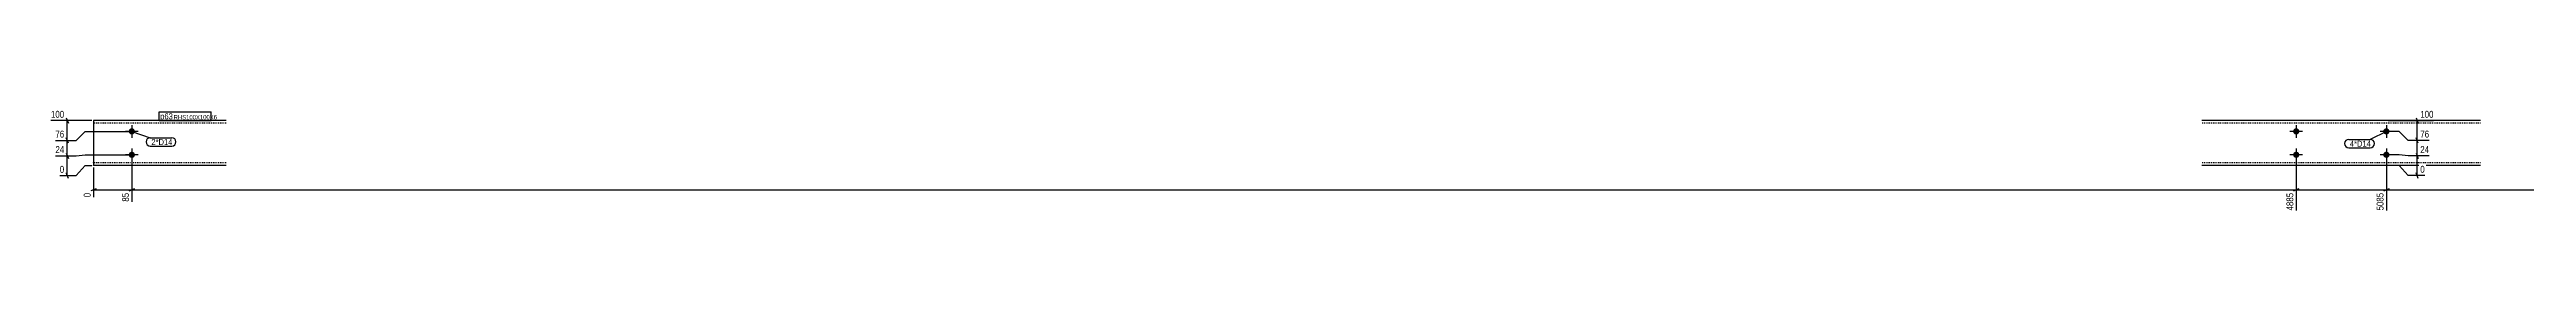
# Model space of a CAD drawing. Header units: millimetres. Extents: x 9 to 26413, y 9 to 237.
# Drawn here: x 9 to 5502, y 9 to 237 of the extents above; entities that cross this region are included whole.
import ezdxf

# ---------------------------------------------------------------- set-up
doc = ezdxf.new("R2010")
doc.units = ezdxf.units.MM
doc.linetypes.add('DXK_LINE_DOT2', pattern=[3.9198, 1.9599, -1.9599])
for name, color, linetype in [('MÅLSÆTNING', 7, 'Continuous'), ('STÅL', 7, 'Continuous'), ('TEKST', 7, 'Continuous')]:
    doc.layers.add(name, color=color, linetype=linetype)
doc.styles.add('Arial Narrow', font='ARIALN.TTF', dxfattribs={"height": 0.2})

msp = doc.modelspace()

# ---------------------------------------------------------------- hatches: boundary and pattern name
at = {"layer": 'STÅL', "linetype": 'Continuous'}
for points in [[(191.3, 180.8, -1), (191.3, 194.8, -1)], [(4991.3, 180.8, -1), (4991.3, 194.8, -1)], [(5191.3, 180.8, -1), (5191.3, 194.8, -1)], [(191.3, 128.8, -1), (191.3, 142.8, -1)], [(4991.3, 128.8, -1), (4991.3, 142.8, -1)], [(5191.3, 128.8, -1), (5191.3, 142.8, -1)]]:
    msp.add_hatch(color=3, dxfattribs=at).paths.add_polyline_path(points)

# ---------------------------------------------------------------- linework, layer by layer
at = {"layer": 'MÅLSÆTNING', "color": 7, "linetype": 'Continuous'}
for p, q in [((21.8, 167.8), (68.1, 167.8)), ((50.5, 161.8), (45.6, 173.8)), ((48.1, 133.4), (48.1, 167.8)), ((68.1, 167.8), (88.1, 187.8)), ((88.1, 187.8), (187.3, 187.8)), ((88.1, 187.8), (187.3, 187.8)), ((5195.3, 211.8), (5295.8, 211.8)), ((5219.7, 187.8), (5195.3, 187.8)), ((5219.7, 187.8), (5195.3, 187.8)), ((5239.7, 167.8), (5219.7, 187.8)), ((5286, 167.8), (5239.7, 167.8)), ((5286, 167.8), (5239.7, 167.8)), ((5257.3, 217.8), (5262.1, 205.8)), ((5262.1, 161.8), (5257.3, 173.8)), ((5262.1, 161.8), (5257.3, 173.8)), ((5259.7, 167.8), (5259.7, 211.8)), ((5259.7, 133.4), (5259.7, 167.8)), ((21.8, 133.4), (68.1, 133.4)), ((21.8, 133.4), (68.1, 133.4)), ((45.6, 139.4), (50.5, 127.4)), ((45.6, 139.4), (50.5, 127.4)), ((48.1, 89.4), (48.1, 133.4)), ((68.1, 133.4), (88.1, 135.8)), ((68.1, 133.4), (88.1, 135.8)), ((68.1, 89.4), (88.1, 111.8)), ((88.1, 135.8), (187.3, 135.8)), ((88.1, 135.8), (187.3, 135.8)), ((88.1, 111.8), (102.3, 111.8)), ((191.3, 131.8), (191.3, 31.5)), ((4991.3, 131.8), (4991.3, 12)), ((4991.3, 131.8), (4991.3, 12)), ((5191.3, 131.8), (5191.3, 12)), ((5191.3, 131.8), (5191.3, 12)), ((5219.7, 135.8), (5195.3, 135.8)), ((5219.7, 135.8), (5195.3, 135.8)), ((5219.7, 111.8), (5195.3, 111.8)), ((5239.7, 133.4), (5219.7, 135.8)), ((5239.7, 133.4), (5219.7, 135.8)), ((5239.7, 89.4), (5219.7, 111.8)), ((5286, 133.4), (5239.7, 133.4)), ((5286, 133.4), (5239.7, 133.4)), ((5257.3, 139.4), (5262.1, 127.4)), ((5257.3, 139.4), (5262.1, 127.4)), ((5259.7, 89.4), (5259.7, 133.4)), ((31.5, 89.4), (68.1, 89.4)), ((50.5, 83.4), (45.6, 95.4)), ((112.3, 60.2), (100.3, 55.4)), ((106.3, 107.8), (106.3, 41.3)), ((106.3, 57.8), (191.3, 57.8)), ((185.3, 55.4), (197.3, 60.2)), ((4997.3, 60.2), (4985.3, 55.4)), ((4985.3, 55.4), (4997.3, 60.2)), ((4991.3, 57.8), (5191.3, 57.8)), ((5197.3, 60.2), (5185.3, 55.4)), ((5185.3, 55.4), (5197.3, 60.2)), ((5191.3, 57.8), (9991.3, 57.8)), ((5276.3, 89.4), (5239.7, 89.4)), ((5262.1, 83.4), (5257.3, 95.4))]:
    msp.add_line(p, q, dxfattribs=at)
at = {"layer": 'STÅL', "color": 2, "linetype": 'Continuous'}
for p, q in [((400.3, 211.8), (106.3, 211.8)), ((106.3, 211.8), (106.3, 112.7)), ((5400.3, 211.8), (4782.3, 211.8)), ((106.3, 111.8), (106.3, 112.7)), ((400.3, 111.8), (106.3, 111.8)), ((5400.3, 111.8), (4782.3, 111.8))]:
    msp.add_line(p, q, dxfattribs=at)
at = {"layer": 'STÅL', "color": 7, "linetype": 'DXK_LINE_DOT2'}
for p, q in [((400.3, 205.8), (106.3, 205.8)), ((5400.3, 205.8), (4782.3, 205.8)), ((106.3, 117.8), (106.3, 118.3)), ((400.3, 117.8), (106.3, 117.8)), ((5400.3, 117.8), (4782.3, 117.8))]:
    msp.add_line(p, q, dxfattribs=at)
at = {"layer": 'STÅL', "color": 3, "linetype": 'Continuous'}
for p, q in [((205.3, 187.8), (177.3, 187.8)), ((191.3, 201.8), (191.3, 173.8)), ((5005.3, 187.8), (4977.3, 187.8)), ((4991.3, 201.8), (4991.3, 173.8)), ((5205.3, 187.8), (5177.3, 187.8)), ((5191.3, 201.8), (5191.3, 173.8)), ((205.3, 135.8), (177.3, 135.8)), ((191.3, 149.8), (191.3, 121.8)), ((5005.3, 135.8), (4977.3, 135.8)), ((4991.3, 149.8), (4991.3, 121.8)), ((5205.3, 135.8), (5177.3, 135.8)), ((5191.3, 149.8), (5191.3, 121.8))]:
    msp.add_line(p, q, dxfattribs=at)

# ---------------------------------------------------------------- wipeouts: each hides what was drawn before it
at = {"color": 0}
msp.add_wipeout([(277.3, 157.4), (277.3, 171.4), (234.7, 171.4), (234.7, 157.4)], dxfattribs=at).dxf.layer = 'TEKST'

# ---------------------------------------------------------------- next in the draw order: wipeouts: each hides what was drawn before it
at = {"color": 0, "linetype": 'Continuous'}
for points in [[(5299, 215), (5299, 237.4), (5263.3, 237.4), (5263.3, 215)], [(44.5, 171), (44.5, 193.4), (18.6, 193.4), (18.6, 171)], [(103.1, 54.2), (80.7, 54.2), (80.7, 38), (103.1, 38)], [(188.1, 54.2), (165.7, 54.2), (165.7, 28.3), (188.1, 28.3)], [(5188.1, 54.2), (5165.7, 54.2), (5165.7, 8.8), (5188.1, 8.8)]]:
    msp.add_wipeout(points, dxfattribs=at).dxf.layer = 'MÅLSÆTNING'
at = {"color": 0}
for points in [[(279.9, 214.6), (279.9, 228.6), (254.3, 228.6), (254.3, 214.6)], [(277.3, 157.4), (277.3, 171.4), (234.7, 171.4), (234.7, 157.4)], [(5152.9, 153.6), (5152.9, 167.6), (5110.3, 167.6), (5110.3, 153.6)]]:
    msp.add_wipeout(points, dxfattribs=at).dxf.layer = 'TEKST'

# ---------------------------------------------------------------- next in the draw order: linework, layer by layer
at = {"layer": 'MÅLSÆTNING', "color": 7, "linetype": 'Continuous'}
for p, q in [((102.3, 211.8), (12, 211.8)), ((21.8, 167.8), (68.1, 167.8)), ((45.6, 217.8), (50.5, 205.8)), ((50.5, 161.8), (45.6, 173.8)), ((48.1, 167.8), (48.1, 211.8)), ((68.1, 167.8), (88.1, 187.8)), ((5239.7, 167.8), (5219.7, 187.8)), ((191.3, 131.8), (191.3, 31.5)), ((197.3, 60.2), (185.3, 55.4)), ((191.3, 57.8), (4991.3, 57.8))]:
    msp.add_line(p, q, dxfattribs=at)
at = {"layer": 'TEKST', "color": 7, "linetype": 'Continuous'}
for p, q in [((232.3, 173.8), (279.7, 173.8)), ((232.3, 155), (279.7, 155))]:
    msp.add_line(p, q, dxfattribs=at)
for centre, start, end in [((232.3, 164.4), 90, 270), ((279.7, 164.4), 270, 90)]:
    msp.add_arc(centre, 9.4, start, end, dxfattribs=at)

# ---------------------------------------------------------------- next in the draw order: texts
at = {"layer": 'MÅLSÆTNING', "color": 3, "linetype": 'Continuous', "style": 'Arial Narrow'}
for s, p in [('100', (5266.5, 218.2)), ('76', (21.8, 174.2))]:
    msp.add_text(s, height=15.27, dxfattribs=at).set_placement(p)
for s, height, p in [('0', 15.3, (99.9, 41.3)), ('85', 15.27, (184.9, 31.5)), ('5085', 15.27, (5184.9, 12))]:
    msp.add_text(s, height=height, rotation=90.0002, dxfattribs=at).set_placement(p)
at = {"layer": 'TEKST', "color": 3, "style": 'Arial Narrow'}
msp.add_text('2*D14', height=13.36, dxfattribs=at).set_placement((234.7, 157.4))

# ---------------------------------------------------------------- next in the draw order: wipeouts: each hides what was drawn before it
at = {"color": 0}
for points in [[(279.9, 214.6), (279.9, 228.6), (254.3, 228.6), (254.3, 214.6)], [(5152.9, 153.6), (5152.9, 167.6), (5110.3, 167.6), (5110.3, 153.6)]]:
    msp.add_wipeout(points, dxfattribs=at).dxf.layer = 'TEKST'

# ---------------------------------------------------------------- next in the draw order: linework, layer by layer
at = {"layer": 'TEKST', "color": 7, "linetype": 'Continuous'}
for p, q in [((251.9, 212.2), (251.9, 231)), ((191.3, 187.8), (232.3, 173.8)), ((5107.9, 170), (5155.3, 170)), ((5191.3, 187.8), (5155.3, 170)), ((5107.9, 151.2), (5155.3, 151.2))]:
    msp.add_line(p, q, dxfattribs=at)
for centre, start, end in [((5107.9, 160.6), 90, 270), ((5155.3, 160.6), 270, 90)]:
    msp.add_arc(centre, 9.4, start, end, dxfattribs=at)

# ---------------------------------------------------------------- next in the draw order: texts
at = {"layer": 'TEKST', "color": 3, "style": 'Arial Narrow'}
msp.add_text('4*D14', height=13.36, dxfattribs=at).set_placement((5110.3, 153.6))

# ---------------------------------------------------------------- next in the draw order: wipeouts: each hides what was drawn before it
at = {"color": 0, "linetype": 'Continuous'}
for points in [[(44.5, 215), (44.5, 237.4), (8.8, 237.4), (8.8, 215)], [(5289.2, 171), (5289.2, 193.4), (5263.3, 193.4), (5263.3, 171)], [(44.5, 136.6), (44.5, 159), (18.6, 159), (18.6, 136.6)], [(4988.1, 54.2), (4965.7, 54.2), (4965.7, 8.8), (4988.1, 8.8)]]:
    msp.add_wipeout(points, dxfattribs=at).dxf.layer = 'MÅLSÆTNING'
at = {"color": 0}
msp.add_wipeout([(364.5, 214.6), (364.5, 224.6), (284.1, 224.6), (284.1, 214.6)], dxfattribs=at).dxf.layer = 'TEKST'

# ---------------------------------------------------------------- next in the draw order: texts
at = {"layer": 'MÅLSÆTNING', "color": 3, "linetype": 'Continuous', "style": 'Arial Narrow'}
for s, p in [('100', (12, 218.2)), ('76', (5266.5, 174.2))]:
    msp.add_text(s, height=15.27, dxfattribs=at).set_placement(p)
msp.add_text('4885', height=15.27, rotation=90.0002, dxfattribs=at).set_placement((4984.9, 12))

# ---------------------------------------------------------------- next in the draw order: wipeouts: each hides what was drawn before it
at = {"color": 0, "linetype": 'Continuous'}
msp.add_wipeout([(44.5, 92.6), (44.5, 115), (28.3, 115), (28.3, 92.6)], dxfattribs=at).dxf.layer = 'MÅLSÆTNING'
at = {"color": 0}
msp.add_wipeout([(364.5, 214.6), (364.5, 224.6), (284.1, 224.6), (284.1, 214.6)], dxfattribs=at).dxf.layer = 'TEKST'

# ---------------------------------------------------------------- next in the draw order: linework, layer by layer
at = {"layer": 'TEKST', "color": 7, "linetype": 'Continuous'}
for p, q in [((251.9, 231), (366.9, 231)), ((366.9, 212.2), (366.9, 231)), ((251.9, 212.2), (366.9, 212.2))]:
    msp.add_line(p, q, dxfattribs=at)

# ---------------------------------------------------------------- next in the draw order: texts
at = {"layer": 'MÅLSÆTNING', "color": 3, "linetype": 'Continuous', "style": 'Arial Narrow'}
for s, height, p in [('24', 15.27, (21.8, 139.8)), ('0', 15.3, (31.5, 95.8))]:
    msp.add_text(s, height=height, dxfattribs=at).set_placement(p)
at = {"layer": 'TEKST', "color": 3, "style": 'Arial Narrow'}
for s, height, p in [('p63', 13.36, (254.3, 214.6)), ('RHS100X100X6', 9.544, (284.1, 214.6))]:
    msp.add_text(s, height=height, dxfattribs=at).set_placement(p)

# ---------------------------------------------------------------- next in the draw order: wipeouts: each hides what was drawn before it
at = {"color": 0, "linetype": 'Continuous'}
msp.add_wipeout([(5289.2, 136.6), (5289.2, 159), (5263.3, 159), (5263.3, 136.6)], dxfattribs=at).dxf.layer = 'MÅLSÆTNING'

# ---------------------------------------------------------------- next in the draw order: wipeouts: each hides what was drawn before it
msp.add_wipeout([(5279.5, 92.6), (5279.5, 115), (5263.3, 115), (5263.3, 92.6)], dxfattribs=at).dxf.layer = 'MÅLSÆTNING'

# ---------------------------------------------------------------- next in the draw order: texts
at = {"layer": 'MÅLSÆTNING', "color": 3, "linetype": 'Continuous', "style": 'Arial Narrow'}
for s, height, p in [('0', 15.3, (5266.5, 95.8)), ('24', 15.27, (5266.5, 139.8))]:
    msp.add_text(s, height=height, dxfattribs=at).set_placement(p)

doc.saveas('drawing.dxf')
